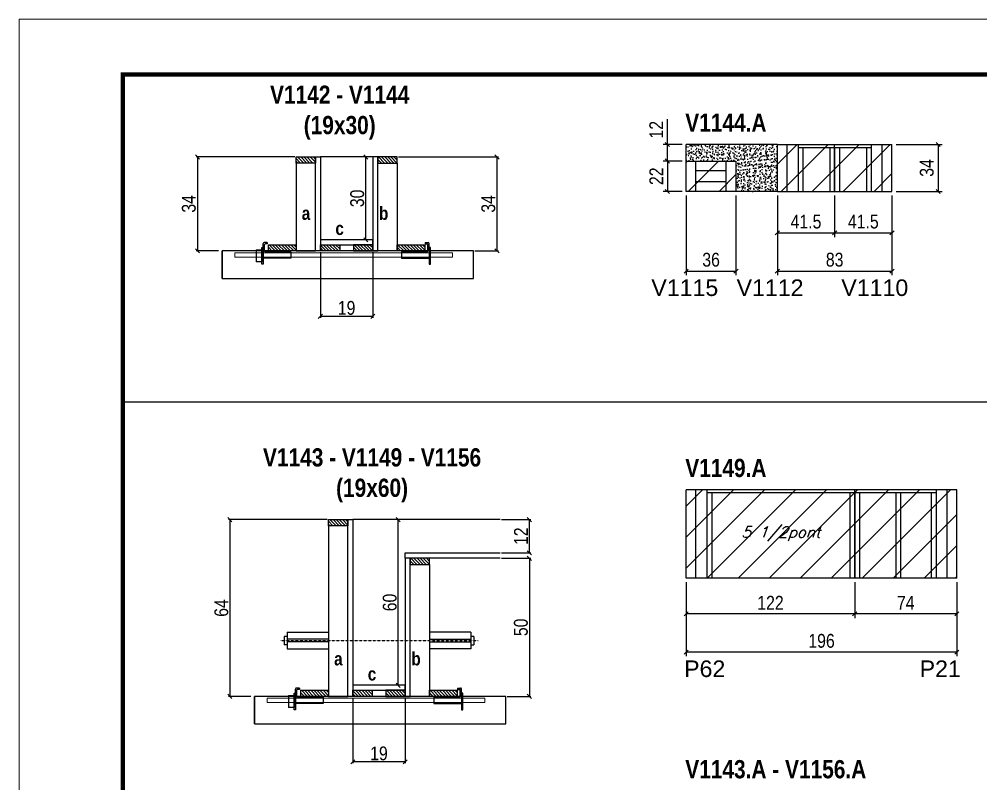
# Model space of a CAD drawing. Extents: x 3309 to 9563, y -2522 to 14608.
# Drawn here: x 8078 to 8774, y 7163 to 7716 of the extents above; entities that cross this region are included whole.
import ezdxf

# ---------------------------------------------------------------- set-up
doc = ezdxf.new("R2010")
doc.units = 0
doc.linetypes.add('DASHED', pattern=[0.75, 0.5, -0.25])
doc.linetypes.add('HIDDEN', pattern=[0.375, 0.25, -0.125])
for name, color, linetype in [('5', 5, 'Continuous'), ('barrote', 251, 'Continuous'), ('COTA', 241, 'Continuous'), ('detalhes', 4, 'Continuous'), ('NOMENCLATURA', 7, 'Continuous'), ('Painéis', 200, 'Continuous'), ('presilha', 1, 'Continuous'), ('SARR_2.2x10', 60, 'Continuous'), ('SARR_2.2x7', 40, 'Continuous'), ('SARR_3.5x7', 81, 'Continuous'), ('TENSOR', 3, 'Continuous'), ('texto', 7, 'Continuous')]:
    doc.layers.add(name, color=color, linetype=linetype)
for name, color, linetype, lineweight in [('CONCRETO', 251, 'Continuous', 25), ('Folhas', 255, 'Continuous', 9), ('Hachura', 251, 'Continuous', 9), ('SARRAFO DE PRESSAO', 251, 'DASHED', 9), ('SCO-___-LAJ', 2, 'Continuous', 0)]:
    doc.layers.add(name, color=color, linetype=linetype, lineweight=lineweight)
doc.styles.add('COTA TECNICA', font='techl___.ttf', dxfattribs={"height": 10})
doc.styles.add('COTA TECNICA 2X', font='techl___.ttf', dxfattribs={"height": 10})
doc.styles.add('Romans', font='romans.shx')
doc.styles.get("Standard").update_dxf_attribs({"font": 'arial.ttf'})
doc.styles.add('TECNICA', font='techb___.ttf', dxfattribs={"height": 10})
doc.dimstyles.new('PAINEL', dxfattribs={"dimtxt": 10, "dimasz": 3, "dimexe": 3, "dimexo": 3, "dimgap": 3, "dimtad": 1, "dimdec": 1, "dimzin": 12, "dimdsep": 46, "dimtxsty": 'COTA TECNICA', "dimblk1": 'OBLIQUE', "dimblk2": 'OBLIQUE', "dimsah": 1, "dimcen": 0.9, "dimclrd": 4, "dimclre": 4, "dimclrt": 240, "dimadec": 1, "dimazin": 3, "dimtfac": 1, "dimtdec": 1, "dimtmove": 0, "dimatfit": 3, "dimfxl": 1, "dimtolj": 1, "dimtzin": 12, "dimarcsym": 0})
doc.dimstyles.new('SECAO', dxfattribs={"dimscale": 0.333333, "dimtxt": 5, "dimasz": 9, "dimexe": 3, "dimexo": 3, "dimgap": 3, "dimtad": 1, "dimdec": 1, "dimlfac": 0.5, "dimzin": 12, "dimdsep": 46, "dimtxsty": 'COTA TECNICA 2X', "dimblk1": 'OBLIQUE', "dimblk2": 'OBLIQUE', "dimsah": 1, "dimcen": 0.9, "dimclrd": 4, "dimclre": 4, "dimclrt": 240, "dimadec": 1, "dimazin": 3, "dimtfac": 1, "dimtdec": 1, "dimtmove": 0, "dimatfit": 3, "dimfxl": 1, "dimtolj": 1, "dimtzin": 12, "dimarcsym": 0})
pattern_1 = [(135, (41531.551, -115963.4923), (-1.122532015, -1.122532015), [])]
pattern_2 = [(135, (41554.996, -116286.1798), (-1.122532015, -1.122532015), [])]

# ---------------------------------------------------------------- blocks, each defined once
blk = doc.blocks.new('9999999999')
at = {"layer": 'Folhas'}
blk.add_lwpolyline([(98138.98, 34190.21), (99623.98, 34190.21), (99623.98, 35240.21), (98138.98, 35240.21)], close=True, dxfattribs=at)
at = {"layer": 'Folhas', "color": 30, "const_width": 3}
blk.add_lwpolyline([(98213.98, 34230.21), (99583.98, 34230.21), (99583.98, 35200.21), (98213.98, 35200.21)], close=True, dxfattribs=at)
blk = doc.blocks.new('_Oblique')
at = {"color": 0, "linetype": 'ByBlock', "lineweight": -2}
blk.add_line((-0.5, -0.5), (0.5, 0.5), dxfattribs=at)
blk = doc.blocks.new('*D1010')
at = {"layer": 'COTA', "color": 4, "lineweight": -2, "transparency": 16777216}
for p, q in [((8296.01, 7547.68), (8296.01, 7500.21)), ((8334.01, 7547.68), (8334.01, 7500.21)), ((8334.01, 7501.21), (8296.01, 7501.21))]:
    blk.add_line(p, q, dxfattribs=at)
at = {"layer": 'Defpoints', "color": 0, "transparency": 16777216}
for p in [(8296.01, 7548.68), (8334.01, 7548.68), (8296.01, 7501.21)]:
    blk.add_point(p, dxfattribs=at)
at = {"layer": 'COTA', "color": 4, "lineweight": -2, "transparency": 16777216, "xscale": 3, "yscale": 3, "zscale": 3, "rotation": 180}
blk.add_blockref('_Oblique', (8296.01, 7501.21), dxfattribs=at)
at = {"layer": 'COTA', "color": 4, "lineweight": -2, "transparency": 16777216, "xscale": 3, "yscale": 3, "zscale": 3}
blk.add_blockref('_Oblique', (8334.01, 7501.21), dxfattribs=at)
at = {"layer": 'COTA', "color": 240, "transparency": 16777216, "insert": (8315.01, 7507.29), "char_height": 10, "attachment_point": 5, "style": 'COTA TECNICA 2X'}
blk.add_mtext('\\A1;19', dxfattribs=at)
blk = doc.blocks.new('PRESILHA METÁLICA 1')
at = {"layer": 'presilha'}
for p, q in [((12, 21), (8.6, 21)), ((12, 21), (12, 19.5)), ((0, 13), (6, 13)), ((0, 13), (0, 0)), ((6, 15.5), (7.5, 15.5)), ((6, -2.5), (6, 15.5)), ((6, 13), (6, 0)), ((7.5, 10.6), (7.5, 19.9)), ((7.5, 15.5), (7.5, -2.5)), ((9, 11.6), (9, 18.9)), ((12, 19.5), (9.6, 19.5)), ((37.5, 11), (9.6, 11)), ((37.5, 11), (37.5, 4.1)), ((6, 0), (0, 0)), ((37.5, 4.1), (7.5, 4.1)), ((7.5, -2.5), (6, -2.5))]:
    blk.add_line(p, q, dxfattribs=at)
for centre, radius, start, end in [((8.6, 19.9), 1.14, 90, 180), ((9.6, 18.9), 0.57, 90, 180), ((9.6, 11.6), 0.57, 180, 270)]:
    blk.add_arc(centre, radius, start, end, dxfattribs=at)
blk = doc.blocks.new('PRESILHA METÁLICA 2')
at = {"layer": 'presilha'}
for p, q in [((-5.2, 23.5), (-5.2, 22)), ((-5.2, 23.5), (-1.9, 23.5)), ((-5.2, 22), (-2.8, 22)), ((-2.2, 14.1), (-2.2, 21.4)), ((-0.8, 14.6), (-0.8, 22.4)), ((-30.8, 13.5), (-30.8, 6.6)), ((-30.8, 13.5), (-2.8, 13.5)), ((0.8, 18), (-0.8, 18)), ((-0.8, 18), (-0.8, 0)), ((0.8, 0), (0.8, 18)), ((-30.8, 6.6), (-0.8, 6.6)), ((-0.8, 0), (0.8, 0))]:
    blk.add_line(p, q, dxfattribs=at)
for centre, radius, start, end in [((-2.8, 21.4), 0.57, 0, 90), ((-1.9, 22.4), 1.14, 0, 90), ((-2.8, 14.1), 0.57, 270, 0)]:
    blk.add_arc(centre, radius, start, end, dxfattribs=at)
blk = doc.blocks.new('*D1011')
at = {"layer": 'COTA', "color": 4, "lineweight": -2, "transparency": 16777216}
for p, q in [((8277.41, 7616.68), (8205.97, 7616.68)), ((8206.97, 7616.68), (8206.97, 7548.68)), ((8222.2, 7548.68), (8205.97, 7548.68))]:
    blk.add_line(p, q, dxfattribs=at)
at = {"layer": 'Defpoints', "color": 0, "transparency": 16777216}
for p in [(8278.41, 7616.68), (8206.97, 7548.68), (8223.2, 7548.68)]:
    blk.add_point(p, dxfattribs=at)
at = {"layer": 'COTA', "color": 4, "lineweight": -2, "transparency": 16777216, "xscale": 3, "yscale": 3, "zscale": 3}
for p, rotation in [((8206.97, 7616.68), 90), ((8206.97, 7548.68), 270)]:
    blk.add_blockref('_Oblique', p, dxfattribs=dict(at, rotation=rotation))
at = {"layer": 'COTA', "color": 240, "transparency": 16777216, "insert": (8200.75, 7582.68), "char_height": 10, "attachment_point": 5, "rotation": 90, "style": 'COTA TECNICA 2X'}
blk.add_mtext('\\A1;34', dxfattribs=at)
blk = doc.blocks.new('*D1012')
at = {"layer": 'COTA', "color": 4, "lineweight": -2, "transparency": 16777216}
for p, q in [((8352.61, 7616.68), (8424.93, 7616.68)), ((8423.93, 7616.68), (8423.93, 7548.68)), ((8407.83, 7548.68), (8424.93, 7548.68))]:
    blk.add_line(p, q, dxfattribs=at)
at = {"layer": 'Defpoints', "color": 0, "transparency": 16777216}
for p in [(8351.61, 7616.68), (8406.83, 7548.68), (8423.93, 7548.68)]:
    blk.add_point(p, dxfattribs=at)
at = {"layer": 'COTA', "color": 4, "lineweight": -2, "transparency": 16777216, "xscale": 3, "yscale": 3, "zscale": 3}
for p, rotation in [((8423.93, 7616.68), 90), ((8423.93, 7548.68), 270)]:
    blk.add_blockref('_Oblique', p, dxfattribs=dict(at, rotation=rotation))
at = {"layer": 'COTA', "color": 240, "transparency": 16777216, "insert": (8417.71, 7582.68), "char_height": 10, "attachment_point": 5, "rotation": 90, "style": 'COTA TECNICA 2X'}
blk.add_mtext('\\A1;34', dxfattribs=at)
blk = doc.blocks.new('*D1013')
at = {"layer": 'COTA', "color": 4, "lineweight": -2, "transparency": 16777216}
for p, q in [((8333.01, 7616.68), (8327.94, 7616.68)), ((8328.94, 7556.68), (8328.94, 7616.68)), ((8333.01, 7556.68), (8327.94, 7556.68))]:
    blk.add_line(p, q, dxfattribs=at)
at = {"layer": 'Defpoints', "color": 0, "transparency": 16777216}
for p in [(8328.94, 7616.68), (8334.01, 7616.68), (8334.01, 7556.68)]:
    blk.add_point(p, dxfattribs=at)
at = {"layer": 'COTA', "color": 4, "lineweight": -2, "transparency": 16777216, "xscale": 3, "yscale": 3, "zscale": 3}
for p, rotation in [((8328.94, 7616.68), 90), ((8328.94, 7556.68), 270)]:
    blk.add_blockref('_Oblique', p, dxfattribs=dict(at, rotation=rotation))
at = {"layer": 'COTA', "color": 240, "transparency": 16777216, "insert": (8322.72, 7586.68), "char_height": 10, "attachment_point": 5, "rotation": 90, "style": 'COTA TECNICA 2X'}
blk.add_mtext('\\A1;30', dxfattribs=at)
blk = doc.blocks.new('*D1016')
at = {"layer": 'COTA', "color": 4, "linetype": 'ByBlock', "lineweight": -2, "transparency": 16777216}
for p, q in [((8627.04, 7588.7), (8627.04, 7558.69)), ((8668.54, 7588.7), (8668.54, 7558.69)), ((8627.04, 7561.69), (8668.54, 7561.69))]:
    blk.add_line(p, q, dxfattribs=at)
at = {"layer": 'Defpoints', "color": 0, "linetype": 'ByBlock', "transparency": 16777216}
for p in [(8627.04, 7591.7), (8668.54, 7591.7), (8668.54, 7561.69)]:
    blk.add_point(p, dxfattribs=at)
at = {"layer": 'COTA', "color": 4, "linetype": 'ByBlock', "lineweight": -2, "transparency": 16777216, "xscale": 3, "yscale": 3, "zscale": 3, "rotation": 180}
blk.add_blockref('_Oblique', (8627.04, 7561.69), dxfattribs=at)
at = {"layer": 'COTA', "color": 4, "linetype": 'ByBlock', "lineweight": -2, "transparency": 16777216, "xscale": 3, "yscale": 3, "zscale": 3}
blk.add_blockref('_Oblique', (8668.54, 7561.69), dxfattribs=at)
at = {"layer": 'COTA', "color": 240, "linetype": 'ByBlock', "transparency": 16777216, "insert": (8647.79, 7569.8), "char_height": 10, "attachment_point": 5, "style": 'COTA TECNICA'}
blk.add_mtext('\\A1;41.5', dxfattribs=at)
blk = doc.blocks.new('*D1017')
at = {"layer": 'COTA', "color": 4, "linetype": 'ByBlock', "lineweight": -2, "transparency": 16777216}
for p, q in [((8668.54, 7588.7), (8668.54, 7558.69)), ((8710.04, 7588.7), (8710.04, 7558.69)), ((8668.54, 7561.69), (8710.04, 7561.69))]:
    blk.add_line(p, q, dxfattribs=at)
at = {"layer": 'Defpoints', "color": 0, "linetype": 'ByBlock', "transparency": 16777216}
for p in [(8668.54, 7591.7), (8710.04, 7591.7), (8710.04, 7561.69)]:
    blk.add_point(p, dxfattribs=at)
at = {"layer": 'COTA', "color": 4, "linetype": 'ByBlock', "lineweight": -2, "transparency": 16777216, "xscale": 3, "yscale": 3, "zscale": 3, "rotation": 180}
blk.add_blockref('_Oblique', (8668.54, 7561.69), dxfattribs=at)
at = {"layer": 'COTA', "color": 4, "linetype": 'ByBlock', "lineweight": -2, "transparency": 16777216, "xscale": 3, "yscale": 3, "zscale": 3}
blk.add_blockref('_Oblique', (8710.04, 7561.69), dxfattribs=at)
at = {"layer": 'COTA', "color": 240, "linetype": 'ByBlock', "transparency": 16777216, "insert": (8689.29, 7569.8), "char_height": 10, "attachment_point": 5, "style": 'COTA TECNICA'}
blk.add_mtext('\\A1;41.5', dxfattribs=at)
blk = doc.blocks.new('*D1022')
at = {"layer": 'COTA', "color": 4, "linetype": 'ByBlock', "lineweight": -2, "transparency": 16777216}
for p, q in [((8627.04, 7588.7), (8627.04, 7530.98)), ((8710.04, 7588.7), (8710.04, 7530.98)), ((8627.04, 7533.98), (8710.04, 7533.98))]:
    blk.add_line(p, q, dxfattribs=at)
at = {"layer": 'Defpoints', "color": 0, "linetype": 'ByBlock', "transparency": 16777216}
for p in [(8627.04, 7591.7), (8710.04, 7591.7), (8710.04, 7533.98)]:
    blk.add_point(p, dxfattribs=at)
at = {"layer": 'COTA', "color": 4, "linetype": 'ByBlock', "lineweight": -2, "transparency": 16777216, "xscale": 3, "yscale": 3, "zscale": 3, "rotation": 180}
blk.add_blockref('_Oblique', (8627.04, 7533.98), dxfattribs=at)
at = {"layer": 'COTA', "color": 4, "linetype": 'ByBlock', "lineweight": -2, "transparency": 16777216, "xscale": 3, "yscale": 3, "zscale": 3}
blk.add_blockref('_Oblique', (8710.04, 7533.98), dxfattribs=at)
at = {"layer": 'COTA', "color": 240, "linetype": 'ByBlock', "transparency": 16777216, "insert": (8668.54, 7542.22), "char_height": 10, "attachment_point": 5, "style": 'COTA TECNICA'}
blk.add_mtext('\\A1;83', dxfattribs=at)
blk = doc.blocks.new('*D1023')
at = {"layer": 'COTA', "color": 4, "lineweight": -2, "transparency": 16777216}
for p, q in [((8561.04, 7588.7), (8561.04, 7530.98)), ((8597.04, 7588.7), (8597.04, 7530.98)), ((8561.04, 7533.98), (8597.04, 7533.98))]:
    blk.add_line(p, q, dxfattribs=at)
at = {"layer": 'Defpoints', "color": 0, "transparency": 16777216}
for p in [(8561.04, 7591.7), (8597.04, 7591.7), (8597.04, 7533.98)]:
    blk.add_point(p, dxfattribs=at)
at = {"layer": 'COTA', "color": 4, "lineweight": -2, "transparency": 16777216, "xscale": 3, "yscale": 3, "zscale": 3, "rotation": 180}
blk.add_blockref('_Oblique', (8561.04, 7533.98), dxfattribs=at)
at = {"layer": 'COTA', "color": 4, "lineweight": -2, "transparency": 16777216, "xscale": 3, "yscale": 3, "zscale": 3}
blk.add_blockref('_Oblique', (8597.04, 7533.98), dxfattribs=at)
at = {"layer": 'COTA', "color": 240, "transparency": 16777216, "insert": (8579.04, 7542.2), "char_height": 10, "attachment_point": 5, "style": 'COTA TECNICA'}
blk.add_mtext('\\A1;36', dxfattribs=at)
blk = doc.blocks.new('*D1024')
at = {"layer": 'COTA', "color": 4, "lineweight": -2, "transparency": 16777216}
for p, q in [((8558.04, 7613.7), (8544.36, 7613.7)), ((8547.36, 7613.7), (8547.36, 7591.7)), ((8558.04, 7591.7), (8544.36, 7591.7))]:
    blk.add_line(p, q, dxfattribs=at)
at = {"layer": 'Defpoints', "color": 0, "transparency": 16777216}
for p in [(8561.04, 7613.7), (8547.36, 7591.7), (8561.04, 7591.7)]:
    blk.add_point(p, dxfattribs=at)
at = {"layer": 'COTA', "color": 4, "lineweight": -2, "transparency": 16777216, "xscale": 3, "yscale": 3, "zscale": 3}
for p, rotation in [((8547.36, 7613.7), 90), ((8547.36, 7591.7), 270)]:
    blk.add_blockref('_Oblique', p, dxfattribs=dict(at, rotation=rotation))
at = {"layer": 'COTA', "color": 240, "transparency": 16777216, "insert": (8539.36, 7602.7), "char_height": 10, "attachment_point": 5, "rotation": 90, "style": 'COTA TECNICA'}
blk.add_mtext('\\A1;22', dxfattribs=at)
blk = doc.blocks.new('*D1025')
at = {"layer": 'COTA', "color": 4, "lineweight": -2, "transparency": 16777216}
for p, q in [((8547.36, 7625.7), (8547.36, 7644.02)), ((8558.04, 7625.7), (8544.36, 7625.7)), ((8547.36, 7613.7), (8547.36, 7625.7)), ((8558.04, 7613.7), (8544.36, 7613.7))]:
    blk.add_line(p, q, dxfattribs=at)
at = {"layer": 'Defpoints', "color": 0, "transparency": 16777216}
for p in [(8547.36, 7625.7), (8561.04, 7625.7), (8561.04, 7613.7)]:
    blk.add_point(p, dxfattribs=at)
at = {"layer": 'COTA', "color": 4, "lineweight": -2, "transparency": 16777216, "xscale": 3, "yscale": 3, "zscale": 3}
for p, rotation in [((8547.36, 7625.7), 90), ((8547.36, 7613.7), 270)]:
    blk.add_blockref('_Oblique', p, dxfattribs=dict(at, rotation=rotation))
at = {"layer": 'COTA', "color": 240, "transparency": 16777216, "insert": (8539.3, 7636.36), "char_height": 10, "attachment_point": 5, "rotation": 90, "style": 'COTA TECNICA'}
blk.add_mtext('\\A1;12', dxfattribs=at)
blk = doc.blocks.new('*D1026')
at = {"layer": 'COTA', "color": 4, "lineweight": -2, "transparency": 16777216}
for p, q in [((8713.04, 7625.7), (8746.53, 7625.7)), ((8743.53, 7625.7), (8743.53, 7591.7)), ((8713.04, 7591.7), (8746.53, 7591.7))]:
    blk.add_line(p, q, dxfattribs=at)
at = {"layer": 'Defpoints', "color": 0, "transparency": 16777216}
for p in [(8710.04, 7625.7), (8710.04, 7591.7), (8743.53, 7591.7)]:
    blk.add_point(p, dxfattribs=at)
at = {"layer": 'COTA', "color": 4, "lineweight": -2, "transparency": 16777216, "xscale": 3, "yscale": 3, "zscale": 3}
for p, rotation in [((8743.53, 7625.7), 90), ((8743.53, 7591.7), 270)]:
    blk.add_blockref('_Oblique', p, dxfattribs=dict(at, rotation=rotation))
at = {"layer": 'COTA', "color": 240, "transparency": 16777216, "insert": (8735.31, 7608.7), "char_height": 10, "attachment_point": 5, "rotation": 90, "style": 'COTA TECNICA'}
blk.add_mtext('\\A1;34', dxfattribs=at)
blk = doc.blocks.new('*D1034')
at = {"layer": 'COTA', "color": 4, "lineweight": -2, "transparency": 16777216}
for p, q in [((8319.46, 7224.99), (8319.46, 7177.52)), ((8357.46, 7224.99), (8357.46, 7177.52)), ((8357.46, 7178.52), (8319.46, 7178.52))]:
    blk.add_line(p, q, dxfattribs=at)
at = {"layer": 'Defpoints', "color": 0, "transparency": 16777216}
for p in [(8319.46, 7225.99), (8357.46, 7225.99), (8319.46, 7178.52)]:
    blk.add_point(p, dxfattribs=at)
at = {"layer": 'COTA', "color": 4, "lineweight": -2, "transparency": 16777216, "xscale": 3, "yscale": 3, "zscale": 3, "rotation": 180}
blk.add_blockref('_Oblique', (8319.46, 7178.52), dxfattribs=at)
at = {"layer": 'COTA', "color": 4, "lineweight": -2, "transparency": 16777216, "xscale": 3, "yscale": 3, "zscale": 3}
blk.add_blockref('_Oblique', (8357.46, 7178.52), dxfattribs=at)
at = {"layer": 'COTA', "color": 240, "transparency": 16777216, "insert": (8338.46, 7184.61), "char_height": 10, "attachment_point": 5, "style": 'COTA TECNICA 2X'}
blk.add_mtext('\\A1;19', dxfattribs=at)
blk = doc.blocks.new('*D1035')
at = {"layer": 'COTA', "color": 4, "lineweight": -2, "transparency": 16777216}
for p, q in [((8300.86, 7353.99), (8229.41, 7353.99)), ((8230.41, 7353.99), (8230.41, 7225.99)), ((8245.64, 7225.99), (8229.41, 7225.99))]:
    blk.add_line(p, q, dxfattribs=at)
at = {"layer": 'Defpoints', "color": 0, "transparency": 16777216}
for p in [(8301.86, 7353.99), (8230.41, 7225.99), (8246.64, 7225.99)]:
    blk.add_point(p, dxfattribs=at)
at = {"layer": 'COTA', "color": 4, "lineweight": -2, "transparency": 16777216, "xscale": 3, "yscale": 3, "zscale": 3}
for p, rotation in [((8230.41, 7353.99), 90), ((8230.41, 7225.99), 270)]:
    blk.add_blockref('_Oblique', p, dxfattribs=dict(at, rotation=rotation))
at = {"layer": 'COTA', "color": 240, "transparency": 16777216, "insert": (8224.31, 7289.99), "char_height": 10, "attachment_point": 5, "rotation": 90, "style": 'COTA TECNICA 2X'}
blk.add_mtext('\\A1;64', dxfattribs=at)
blk = doc.blocks.new('*D1036')
at = {"layer": 'COTA', "color": 4, "lineweight": -2, "transparency": 16777216}
for p, q in [((8427.16, 7325.99), (8448.38, 7325.99)), ((8447.38, 7325.99), (8447.38, 7225.99)), ((8431.27, 7225.99), (8448.38, 7225.99))]:
    blk.add_line(p, q, dxfattribs=at)
at = {"layer": 'Defpoints', "color": 0, "transparency": 16777216}
for p in [(8426.16, 7325.99), (8430.27, 7225.99), (8447.38, 7225.99)]:
    blk.add_point(p, dxfattribs=at)
at = {"layer": 'COTA', "color": 4, "lineweight": -2, "transparency": 16777216, "xscale": 3, "yscale": 3, "zscale": 3}
for p, rotation in [((8447.38, 7325.99), 90), ((8447.38, 7225.99), 270)]:
    blk.add_blockref('_Oblique', p, dxfattribs=dict(at, rotation=rotation))
at = {"layer": 'COTA', "color": 240, "transparency": 16777216, "insert": (8441.27, 7275.99), "char_height": 10, "attachment_point": 5, "rotation": 90, "style": 'COTA TECNICA 2X'}
blk.add_mtext('\\A1;50', dxfattribs=at)
blk = doc.blocks.new('*D1037')
at = {"layer": 'COTA', "color": 4, "lineweight": -2, "transparency": 16777216}
for p, q in [((8356.46, 7353.99), (8351.38, 7353.99)), ((8352.38, 7233.99), (8352.38, 7353.99)), ((8356.46, 7233.99), (8351.38, 7233.99))]:
    blk.add_line(p, q, dxfattribs=at)
at = {"layer": 'Defpoints', "color": 0, "transparency": 16777216}
for p in [(8352.38, 7353.99), (8357.46, 7353.99), (8357.46, 7233.99)]:
    blk.add_point(p, dxfattribs=at)
at = {"layer": 'COTA', "color": 4, "lineweight": -2, "transparency": 16777216, "xscale": 3, "yscale": 3, "zscale": 3}
for p, rotation in [((8352.38, 7353.99), 90), ((8352.38, 7233.99), 270)]:
    blk.add_blockref('_Oblique', p, dxfattribs=dict(at, rotation=rotation))
at = {"layer": 'COTA', "color": 240, "transparency": 16777216, "insert": (8346.28, 7293.99), "char_height": 10, "attachment_point": 5, "rotation": 90, "style": 'COTA TECNICA 2X'}
blk.add_mtext('\\A1;60', dxfattribs=at)
blk = doc.blocks.new('*D1038')
at = {"layer": 'COTA', "color": 4, "lineweight": -2, "transparency": 16777216}
for p, q in [((8427.16, 7353.99), (8448.38, 7353.99)), ((8447.38, 7329.99), (8447.38, 7353.99)), ((8427.16, 7329.99), (8448.38, 7329.99))]:
    blk.add_line(p, q, dxfattribs=at)
at = {"layer": 'Defpoints', "color": 0, "transparency": 16777216}
for p in [(8426.16, 7353.99), (8447.38, 7353.99), (8426.16, 7329.99)]:
    blk.add_point(p, dxfattribs=at)
at = {"layer": 'COTA', "color": 4, "lineweight": -2, "transparency": 16777216, "xscale": 3, "yscale": 3, "zscale": 3}
for p, rotation in [((8447.38, 7353.99), 90), ((8447.38, 7329.99), 270)]:
    blk.add_blockref('_Oblique', p, dxfattribs=dict(at, rotation=rotation))
at = {"layer": 'COTA', "color": 240, "transparency": 16777216, "insert": (8441.32, 7341.99), "char_height": 10, "attachment_point": 5, "rotation": 90, "style": 'COTA TECNICA 2X'}
blk.add_mtext('\\A1;12', dxfattribs=at)
blk = doc.blocks.new('*D1171')
at = {"layer": 'COTA', "color": 4, "linetype": 'ByBlock', "lineweight": -2, "transparency": 16777216}
for p, q in [((8683.04, 7308.65), (8683.04, 7282.73)), ((8757.04, 7308.65), (8757.04, 7282.73)), ((8757.04, 7285.73), (8683.04, 7285.73))]:
    blk.add_line(p, q, dxfattribs=at)
at = {"layer": 'Defpoints', "color": 0, "linetype": 'ByBlock', "transparency": 16777216}
for p in [(8683.04, 7311.65), (8757.04, 7311.65), (8683.04, 7285.73)]:
    blk.add_point(p, dxfattribs=at)
at = {"layer": 'COTA', "color": 4, "linetype": 'ByBlock', "lineweight": -2, "transparency": 16777216, "xscale": 3, "yscale": 3, "zscale": 3, "rotation": 180}
blk.add_blockref('_Oblique', (8683.04, 7285.73), dxfattribs=at)
at = {"layer": 'COTA', "color": 4, "linetype": 'ByBlock', "lineweight": -2, "transparency": 16777216, "xscale": 3, "yscale": 3, "zscale": 3}
blk.add_blockref('_Oblique', (8757.04, 7285.73), dxfattribs=at)
at = {"layer": 'COTA', "color": 240, "linetype": 'ByBlock', "transparency": 16777216, "insert": (8720.04, 7293.8), "char_height": 10, "attachment_point": 5, "style": 'COTA TECNICA'}
blk.add_mtext('\\A1;74', dxfattribs=at)
blk = doc.blocks.new('*D1172')
at = {"layer": 'COTA', "color": 4, "linetype": 'ByBlock', "lineweight": -2, "transparency": 16777216}
for p, q in [((8561.04, 7308.65), (8561.04, 7282.73)), ((8683.04, 7308.65), (8683.04, 7282.73)), ((8683.04, 7285.73), (8561.04, 7285.73))]:
    blk.add_line(p, q, dxfattribs=at)
at = {"layer": 'Defpoints', "color": 0, "linetype": 'ByBlock', "transparency": 16777216}
for p in [(8561.04, 7311.65), (8683.04, 7311.65), (8561.04, 7285.73)]:
    blk.add_point(p, dxfattribs=at)
at = {"layer": 'COTA', "color": 4, "linetype": 'ByBlock', "lineweight": -2, "transparency": 16777216, "xscale": 3, "yscale": 3, "zscale": 3, "rotation": 180}
blk.add_blockref('_Oblique', (8561.04, 7285.73), dxfattribs=at)
at = {"layer": 'COTA', "color": 4, "linetype": 'ByBlock', "lineweight": -2, "transparency": 16777216, "xscale": 3, "yscale": 3, "zscale": 3}
blk.add_blockref('_Oblique', (8683.04, 7285.73), dxfattribs=at)
at = {"layer": 'COTA', "color": 240, "linetype": 'ByBlock', "transparency": 16777216, "insert": (8622.04, 7293.79), "char_height": 10, "attachment_point": 5, "style": 'COTA TECNICA'}
blk.add_mtext('\\A1;122', dxfattribs=at)
blk = doc.blocks.new('*D1176')
at = {"layer": 'COTA', "color": 4, "linetype": 'ByBlock', "lineweight": -2, "transparency": 16777216}
for p, q in [((8561.04, 7308.65), (8561.04, 7255.02)), ((8757.04, 7308.65), (8757.04, 7255.02)), ((8757.04, 7258.02), (8561.04, 7258.02))]:
    blk.add_line(p, q, dxfattribs=at)
at = {"layer": 'Defpoints', "color": 0, "linetype": 'ByBlock', "transparency": 16777216}
for p in [(8561.04, 7311.65), (8757.04, 7311.65), (8561.04, 7258.02)]:
    blk.add_point(p, dxfattribs=at)
at = {"layer": 'COTA', "color": 4, "linetype": 'ByBlock', "lineweight": -2, "transparency": 16777216, "xscale": 3, "yscale": 3, "zscale": 3, "rotation": 180}
blk.add_blockref('_Oblique', (8561.04, 7258.02), dxfattribs=at)
at = {"layer": 'COTA', "color": 4, "linetype": 'ByBlock', "lineweight": -2, "transparency": 16777216, "xscale": 3, "yscale": 3, "zscale": 3}
blk.add_blockref('_Oblique', (8757.04, 7258.02), dxfattribs=at)
at = {"layer": 'COTA', "color": 240, "linetype": 'ByBlock', "transparency": 16777216, "insert": (8659.04, 7266.15), "char_height": 10, "attachment_point": 5, "style": 'COTA TECNICA'}
blk.add_mtext('\\A1;196', dxfattribs=at)

msp = doc.modelspace()

# ---------------------------------------------------------------- hatches: boundary and pattern name
at = {"layer": 'COTA'}
h = msp.add_hatch(dxfattribs=at)
h.set_pattern_fill('AR-CONC', color=256, scale=0.03)
h.set_pattern_definition([(50, (904.605, -4054.1503), (5.46554, -0.4781726), [0.5715, -6.2865]), (355, (904.605, -4054.15), (-1.0573026, 5.7317054), [0.4572, -5.0292175]), (100.451445, (905.0603, -4054.19), (4.4082374, 5.2535326), [0.4857003, -5.3427073]), (46.1842, (904.605, -4052.626), (8.1323712, -1.26127), [0.85725, -9.42975]), (96.63556, (905.2826, -4052.731), (7.122124, 7.4227837), [0.7285507, -8.014068]), (351.18415, (904.605, -4052.626), (7.122124, 7.4227837), [0.685799, -7.543792]), (21, (905.367, -4053.0073), (4.5484317, -3.067956), [0.5715, -6.2865]), (326, (905.367, -4053.007), (1.8540609, 5.525639), [0.4572, -5.0292]), (71.451445, (905.746, -4053.263), (6.4024926, 2.457683), [0.4857003, -5.3426981]), (37.5, (904.6049, -4054.1503), (0.0926581, 2.53665117), [0, -4.96824, 0, -5.1054, 0, -5.04825]), (7.5, (904.605, -4054.1503), (2.0045899, 3.00541724), [0, -2.91084, 0, -4.85394, 0, -1.92405]), (327.5, (902.9056, -4054.1503), (4.06771786, -0.17186232), [0, -1.905, 0, -5.9436, 0, -7.8867]), (317.5, (902.1436, -4054.1503), (4.4438754, 0.7627947), [0, -2.4765, 0, -3.94716, 0, -5.6007])])
h.paths.add_polyline_path([(8627.04, 7591.7), (8627.04, 7625.7), (8561.04, 7625.7), (8561.04, 7613.7), (8597.04, 7613.7), (8597.04, 7591.7)])
at = {"layer": 'Hachura', "linetype": 'ByBlock'}
h = msp.add_hatch(dxfattribs=at)
h.set_pattern_fill('ANSI31', color=256, scale=5)
h.set_pattern_definition([(45, (4768.5, 1148.575), (-11.22532, 11.22532), [])])
h.paths.add_polyline_path([(8597.04, 7591.7), (8597.04, 7613.7), (8561.04, 7613.7), (8561.04, 7591.7)])
h.paths.add_polyline_path([(8668.54, 7625.7), (8627.04, 7625.7), (8627.04, 7591.7), (8668.54, 7591.7)])
h.paths.add_polyline_path([(8668.54, 7625.7), (8668.54, 7591.7), (8710.04, 7591.7), (8710.04, 7625.7)])
h.paths.add_polyline_path([(8819.97, 7613.7), (8819.97, 7591.7), (8892.97, 7591.7), (8892.97, 7613.7)])
h.paths.add_polyline_path([(8965.97, 7591.7), (8965.97, 7613.7), (8892.97, 7613.7), (8892.97, 7591.7)])
h.paths.add_polyline_path([(9162.56, 7625.7), (9121.06, 7625.7), (9121.06, 7591.7), (9162.56, 7591.7)])
h.paths.add_polyline_path([(9204.06, 7591.7), (9204.06, 7625.7), (9162.56, 7625.7), (9162.56, 7591.7)])
h.paths.add_polyline_path([(9270.06, 7613.7), (9234.06, 7613.7), (9234.06, 7591.7), (9270.06, 7591.7)])
h = msp.add_hatch(dxfattribs=at)
h.set_pattern_fill('ANSI31', color=256, scale=5)
h.set_pattern_definition([(45, (4735.475, 889.053), (-11.22532, 11.22532), [])])
h.paths.add_polyline_path([(8683.04, 7311.65), (8683.04, 7375.65), (8561.04, 7375.65), (8561.04, 7311.65)])
h.paths.add_polyline_path([(8683.04, 7311.65), (8757.04, 7311.65), (8757.04, 7375.65), (8683.04, 7375.65)])
at = {"layer": 'SARR_2.2x10'}
h = msp.add_hatch(dxfattribs=at)
h.set_pattern_fill('ANSI31', color=256, scale=0.5, angle=90)
h.set_pattern_definition([(135, (41451.951, -115963.4923), (-1.122532015, -1.122532015), [])])
h.paths.add_polyline_path([(8258.41, 7553.08), (8258.41, 7548.68), (8278.41, 7548.68), (8278.41, 7553.08)])
h = msp.add_hatch(dxfattribs=at)
h.set_pattern_fill('ANSI31', color=256, scale=0.5, angle=90)
h.set_pattern_definition([(135, (41545.151, -115963.4923), (-1.122532015, -1.122532015), [])])
h.paths.add_polyline_path([(8351.61, 7553.08), (8351.61, 7548.68), (8371.61, 7548.68), (8371.61, 7553.08)])
h = msp.add_hatch(dxfattribs=at)
h.set_pattern_fill('ANSI31', color=256, scale=0.5, angle=90)
h.set_pattern_definition([(135, (41475.396, -116286.1798), (-1.122532015, -1.122532015), [])])
h.paths.add_polyline_path([(8281.86, 7230.39), (8281.86, 7225.99), (8301.86, 7225.99), (8301.86, 7230.39)])
h = msp.add_hatch(dxfattribs=at)
h.set_pattern_fill('ANSI31', color=256, scale=0.5, angle=90)
h.set_pattern_definition([(135, (41568.596, -116286.1798), (-1.122532015, -1.122532015), [])])
h.paths.add_polyline_path([(8375.06, 7230.39), (8375.06, 7225.99), (8395.06, 7225.99), (8395.06, 7230.39)])
at = {"layer": 'SARR_2.2x7'}
h = msp.add_hatch(dxfattribs=at)
h.set_pattern_fill('ANSI31', color=256, scale=0.5, angle=90)
h.set_pattern_definition([(135, (41465.951, -115899.8923), (-1.122532015, -1.122532015), [])])
h.paths.add_polyline_path([(8292.41, 7616.68), (8292.41, 7612.28), (8278.41, 7612.28), (8278.41, 7616.68)])
h = msp.add_hatch(dxfattribs=at)
h.set_pattern_fill('ANSI31', color=256, scale=0.5, angle=90)
h.set_pattern_definition([(135, (41445.951, -115899.8923), (-1.122532015, -1.122532015), [])])
h.paths.add_polyline_path([(8337.61, 7616.68), (8337.61, 7612.28), (8351.61, 7612.28), (8351.61, 7616.68)])
h = msp.add_hatch(dxfattribs=at)
h.set_pattern_fill('ANSI31', color=256, scale=0.5, angle=90)
h.set_pattern_definition(pattern_1)
h.paths.add_polyline_path([(8310.01, 7548.68), (8310.01, 7553.08), (8296.01, 7553.08), (8296.01, 7548.68)])
h = msp.add_hatch(dxfattribs=at)
h.set_pattern_fill('ANSI31', color=256, scale=0.5, angle=90)
h.set_pattern_definition(pattern_1)
h.paths.add_polyline_path([(8320.01, 7553.08), (8320.01, 7548.68), (8334.01, 7548.68), (8334.01, 7553.08)])
h = msp.add_hatch(dxfattribs=at)
h.set_pattern_fill('ANSI31', color=256, scale=0.5, angle=90)
h.set_pattern_definition([(135, (41489.396, -116162.5798), (-1.122532015, -1.122532015), [])])
h.paths.add_polyline_path([(8315.86, 7353.99), (8315.86, 7349.59), (8301.86, 7349.59), (8301.86, 7353.99)])
h = msp.add_hatch(dxfattribs=at)
h.set_pattern_fill('ANSI31', color=256, scale=0.5, angle=90)
h.set_pattern_definition([(135, (41469.396, -116190.5798), (-1.122532015, -1.122532015), [])])
h.paths.add_polyline_path([(8361.06, 7325.99), (8361.06, 7321.59), (8375.06, 7321.59), (8375.06, 7325.99)])
h = msp.add_hatch(dxfattribs=at)
h.set_pattern_fill('ANSI31', color=256, scale=0.5, angle=90)
h.set_pattern_definition(pattern_2)
h.paths.add_polyline_path([(8333.46, 7225.99), (8333.46, 7230.39), (8319.46, 7230.39), (8319.46, 7225.99)])
h = msp.add_hatch(dxfattribs=at)
h.set_pattern_fill('ANSI31', color=256, scale=0.5, angle=90)
h.set_pattern_definition(pattern_2)
h.paths.add_polyline_path([(8343.46, 7230.39), (8343.46, 7225.99), (8357.46, 7225.99), (8357.46, 7230.39)])

# ---------------------------------------------------------------- linework, layer by layer
at = {"ltscale": 3}
for p, q in [((8271.86, 7272.44), (8271.86, 7260.44)), ((8271.86, 7272.44), (8301.86, 7272.44)), ((8405.06, 7272.44), (8375.06, 7272.44)), ((8405.06, 7272.44), (8405.06, 7260.44)), ((8269.86, 7269.44), (8269.86, 7263.44)), ((8271.86, 7269.44), (8269.86, 7269.44)), ((8301.86, 7267.44), (8271.86, 7267.44)), ((8301.86, 7265.44), (8271.86, 7265.44)), ((8375.06, 7267.44), (8405.06, 7267.44)), ((8375.06, 7265.44), (8405.06, 7265.44)), ((8407.06, 7269.44), (8405.06, 7269.44)), ((8407.06, 7269.44), (8407.06, 7263.44)), ((8271.86, 7263.44), (8269.86, 7263.44)), ((8271.86, 7260.44), (8301.86, 7260.44)), ((8405.06, 7260.44), (8375.06, 7260.44)), ((8405.06, 7263.44), (8407.06, 7263.44))]:
    msp.add_line(p, q, dxfattribs=at)
at = {"layer": 'barrote', "elevation": 0}
msp.add_lwpolyline([(8224.96, 7528.68), (8406.87, 7528.68), (8406.87, 7548.68), (8224.96, 7548.68)], close=True, dxfattribs=at)
at = {"layer": 'barrote'}
msp.add_lwpolyline([(8248.4, 7205.99), (8430.32, 7205.99), (8430.32, 7225.99), (8248.4, 7225.99)], close=True, dxfattribs=at)
at = {"layer": 'CONCRETO', "linetype": 'Continuous'}
for p, q in [((8334.01, 7616.68), (8296.01, 7616.68)), ((8426.16, 7353.99), (8319.46, 7353.99))]:
    msp.add_line(p, q, dxfattribs=at)
at = {"layer": 'COTA'}
for p, q in [((8627.04, 7625.7), (8561.04, 7625.7)), ((8561.04, 7613.7), (8561.04, 7625.7)), ((8627.04, 7591.7), (8597.04, 7591.7)), ((8152.87, 7439.27), (9522.87, 7439.27))]:
    msp.add_line(p, q, dxfattribs=at)
at = {"layer": 'detalhes', "color": 250}
for p, q in [((8224.96, 7528.68, 0), (8224.96, 7548.68, 0)), ((8248.4, 7205.99), (8248.4, 7225.99))]:
    msp.add_line(p, q, dxfattribs=at)
at = {"layer": 'Painéis', "linetype": 'ByBlock'}
for p, q in [((8627.04, 7625.7), (8710.04, 7625.7)), ((8627.04, 7591.7), (8627.04, 7625.7)), ((8668.54, 7591.7), (8668.54, 7625.7)), ((8710.04, 7591.7), (8710.04, 7625.7)), ((8627.04, 7591.7), (8710.04, 7591.7)), ((8757.04, 7375.65), (8561.04, 7375.65)), ((8561.04, 7311.65), (8561.04, 7375.65)), ((8683.04, 7311.65), (8683.04, 7375.65)), ((8757.04, 7311.65), (8757.04, 7375.65)), ((8757.04, 7311.65), (8561.04, 7311.65))]:
    msp.add_line(p, q, dxfattribs=at)
at = {"layer": 'Painéis', "linetype": 'Continuous', "elevation": 0}
for points in [[(8292.41, 7548.68), (8292.41, 7616.68), (8296.01, 7616.68), (8296.01, 7548.68)], [(8337.61, 7548.68), (8337.61, 7616.68), (8334.01, 7616.68), (8334.01, 7548.68)], [(8334.01, 7556.68), (8296.01, 7556.68), (8296.01, 7553.08), (8334.01, 7553.08)]]:
    msp.add_lwpolyline(points, close=True, dxfattribs=at)
at = {"layer": 'Painéis', "linetype": 'ByBlock'}
msp.add_lwpolyline([(8597.04, 7591.7), (8561.04, 7591.7), (8561.04, 7613.7), (8597.04, 7613.7)], close=True, dxfattribs=at)
at = {"layer": 'Painéis', "linetype": 'Continuous'}
for points in [[(8315.86, 7225.99), (8315.86, 7353.99), (8319.46, 7353.99), (8319.46, 7225.99)], [(8361.06, 7225.99), (8361.06, 7325.99), (8357.46, 7325.99), (8357.46, 7225.99)], [(8357.46, 7233.99), (8319.46, 7233.99), (8319.46, 7230.39), (8357.46, 7230.39)]]:
    msp.add_lwpolyline(points, close=True, dxfattribs=at)
at = {"layer": 'Painéis', "linetype": 'Continuous', "elevation": 0}
msp.add_lwpolyline([(8426.16, 7325.99), (8357.46, 7325.99), (8357.46, 7329.99), (8426.16, 7329.99)], dxfattribs=at)
at = {"layer": 'SARR_2.2x10', "elevation": 0}
for points in [[(8258.41, 7553.08), (8278.41, 7553.08), (8278.41, 7548.68), (8258.41, 7548.68)], [(8351.61, 7553.08), (8371.61, 7553.08), (8371.61, 7548.68), (8351.61, 7548.68)]]:
    msp.add_lwpolyline(points, close=True, dxfattribs=at)
at = {"layer": 'SARR_2.2x10'}
for points in [[(8281.86, 7230.39), (8301.86, 7230.39), (8301.86, 7225.99), (8281.86, 7225.99)], [(8375.06, 7230.39), (8395.06, 7230.39), (8395.06, 7225.99), (8375.06, 7225.99)]]:
    msp.add_lwpolyline(points, close=True, dxfattribs=at)
at = {"layer": 'SARR_2.2x7', "linetype": 'Continuous'}
for p, q in [((8634.04, 7591.7), (8634.04, 7625.7)), ((8642.04, 7623.5), (8668.54, 7623.5)), ((8668.54, 7623.5), (8695.04, 7623.5)), ((8703.04, 7591.7), (8703.04, 7625.7)), ((8568.04, 7591.7), (8568.04, 7613.7)), ((8590.04, 7591.7), (8590.04, 7613.7)), ((8590.04, 7606.7), (8568.04, 7606.7)), ((8590.04, 7598.7), (8568.04, 7598.7)), ((8568.04, 7311.65), (8568.04, 7375.65)), ((8683.04, 7373.45), (8576.04, 7373.45)), ((8742.04, 7373.45), (8683.04, 7373.45)), ((8750.04, 7311.65), (8750.04, 7375.65))]:
    msp.add_line(p, q, dxfattribs=at)
at = {"layer": 'SARR_2.2x7', "elevation": 0}
for points in [[(8278.41, 7616.68), (8292.41, 7616.68), (8292.41, 7612.28), (8278.41, 7612.28)], [(8351.61, 7616.68), (8337.61, 7616.68), (8337.61, 7612.28), (8351.61, 7612.28)], [(8296.01, 7553.08), (8310.01, 7553.08), (8310.01, 7548.68), (8296.01, 7548.68)], [(8334.01, 7553.08), (8320.01, 7553.08), (8320.01, 7548.68), (8334.01, 7548.68)], [(8301.86, 7353.99), (8315.86, 7353.99), (8315.86, 7349.59), (8301.86, 7349.59)], [(8375.06, 7325.99), (8361.06, 7325.99), (8361.06, 7321.59), (8375.06, 7321.59)]]:
    msp.add_lwpolyline(points, close=True, dxfattribs=at)
at = {"layer": 'SARR_2.2x7'}
for points in [[(8319.46, 7230.39), (8333.46, 7230.39), (8333.46, 7225.99), (8319.46, 7225.99)], [(8357.46, 7230.39), (8343.46, 7230.39), (8343.46, 7225.99), (8357.46, 7225.99)]]:
    msp.add_lwpolyline(points, close=True, dxfattribs=at)
at = {"layer": 'SARR_3.5x7'}
for p, q in [((8642.04, 7625.7), (8642.04, 7591.7)), ((8645.54, 7623.5), (8645.54, 7591.7)), ((8665.04, 7623.5), (8665.04, 7591.7)), ((8668.54, 7623.5), (8668.54, 7591.7)), ((8672.04, 7623.5), (8672.04, 7591.7)), ((8691.54, 7623.5), (8691.54, 7591.7)), ((8695.04, 7625.7), (8695.04, 7591.7)), ((8576.04, 7375.65), (8576.04, 7311.65)), ((8579.54, 7373.45), (8579.54, 7311.65)), ((8679.54, 7373.45), (8679.54, 7311.65)), ((8683.04, 7373.45), (8683.04, 7311.65)), ((8686.54, 7373.45), (8686.54, 7311.65)), ((8712.81, 7373.45), (8712.81, 7311.65)), ((8716.31, 7373.45), (8716.31, 7311.65)), ((8738.54, 7373.45), (8738.54, 7311.65)), ((8742.04, 7375.65), (8742.04, 7311.65))]:
    msp.add_line(p, q, dxfattribs=at)
at = {"layer": 'SARR_3.5x7', "elevation": 0}
for points in [[(8292.41, 7612.28), (8278.41, 7612.28), (8278.41, 7548.68), (8292.41, 7548.68)], [(8337.61, 7612.28), (8351.61, 7612.28), (8351.61, 7548.68), (8337.61, 7548.68)]]:
    msp.add_lwpolyline(points, close=True, dxfattribs=at)
at = {"layer": 'SARR_3.5x7'}
for points in [[(8315.86, 7349.59), (8301.86, 7349.59), (8301.86, 7225.99), (8315.86, 7225.99)], [(8361.06, 7321.59), (8375.06, 7321.59), (8375.06, 7225.99), (8361.06, 7225.99)]]:
    msp.add_lwpolyline(points, close=True, dxfattribs=at)
at = {"layer": 'SCO-___-LAJ', "color": 1, "elevation": 0}
msp.add_lwpolyline([(8233.96, 7547.34), (8391.79, 7547.34), (8391.79, 7544.14), (8233.96, 7544.14)], close=True, dxfattribs=at)
at = {"layer": 'SCO-___-LAJ', "color": 1}
msp.add_lwpolyline([(8257.4, 7224.66), (8415.24, 7224.66), (8415.24, 7221.46), (8257.4, 7221.46)], close=True, dxfattribs=at)
at = {"layer": 'TENSOR', "linetype": 'HIDDEN', "ltscale": 0.5}
msp.add_line((8266.86, 7266.44), (8410.36, 7266.44), dxfattribs=at)

# ---------------------------------------------------------------- block references
at = {"layer": 'presilha', "xscale": 0.6666666666666666, "yscale": 0.6666666666666666, "zscale": 0.6666666666666666}
for name, p in [('PRESILHA METÁLICA 1', (8249.54, 7540.71, 0)), ('PRESILHA METÁLICA 2', (8375.29, 7539.04, 0)), ('PRESILHA METÁLICA 1', (8272.99, 7218.02)), ('PRESILHA METÁLICA 2', (8398.74, 7216.36))]:
    msp.add_blockref(name, p, dxfattribs=at)
at = {"layer": 'SARRAFO DE PRESSAO', "color": 6, "linetype": 'ByBlock'}
msp.add_blockref('9999999999', (-90061.11, -27523.8), dxfattribs=at)

# ---------------------------------------------------------------- texts
at = {"layer": '5', "linetype": 'Continuous'}
for s, rotation, p in [('V1115', 359.99996, (8535.75, 7515.97)), ('V1112', 359.99996, (8597.53, 7515.97)), ('V1110', 359.99996, (8673.38, 7515.97)), ('P62', 359.99996, (8559.51, 7240.01)), ('P21', 0.00004, (8730.12, 7240.01))]:
    msp.add_text(s, height=12, rotation=rotation, dxfattribs=at).set_placement(p)
at = {"layer": 'detalhes', "style": 'TECNICA'}
for s, p in [('a', (8282.54, 7571.12, 0)), ('b', (8338.51, 7571.1, 0)), ('c', (8306.9, 7560.15, 0)), ('b', (8361.96, 7248.42)), ('a', (8305.98, 7248.43)), ('c', (8330.35, 7237.46))]:
    msp.add_text(s, height=9.6, dxfattribs=at).set_placement(p)
at = {"layer": 'NOMENCLATURA', "style": 'TECNICA'}
for s, p in [('V1144.A', (8560.33, 7634.89)), ('V1149.A', (8560.33, 7384.83)), ('V1143.A - V1156.A', (8560.33, 7166.65))]:
    msp.add_text(s, height=13.2, dxfattribs=at).set_placement(p)
at = {"layer": 'NOMENCLATURA', "char_height": 13.2, "attachment_point": 2, "style": 'TECNICA'}
for s, insert in [('V1142 - V1144\\P(19x30)', (8310.01, 7668.37, 0)), ('V1143 - V1149 - V1156\\P(19x60)', (8333.46, 7405.68))]:
    msp.add_mtext_dynamic_manual_height_columns(s, width=300.2766, gutter_width=1, heights=[0], dxfattribs=dict(at, insert=insert))
at = {"layer": 'texto', "color": 2, "insert": (8629.54, 7343.65), "char_height": 8, "attachment_point": 5, "style": 'Romans'}
msp.add_mtext('{\\Q19;\\C256;5 1/2pont}', dxfattribs=at)

# ---------------------------------------------------------------- dimensions: what is measured, and where the dimension line sits
at = {"layer": 'COTA'}
for base, p1, p2, angle, dimstyle, picture, middle in [((8547.36, 7625.7), (8561.04, 7613.7), (8561.04, 7625.7), 90, 'PAINEL', '*D1025', (8539.3, 7636.36)), ((8743.53, 7591.7), (8710.04, 7625.7), (8710.04, 7591.7), 90, 'PAINEL', '*D1026', (8735.31, 7608.7)), ((8206.97, 7548.68, 0), (8278.41, 7616.68, 0), (8223.2, 7548.68, 0), 90, 'SECAO', '*D1011', (8200.75, 7582.68, 0)), ((8328.94, 7616.68), (8334.01, 7556.68), (8334.01, 7616.68), 90, 'SECAO', '*D1013', (8322.72, 7586.68)), ((8423.93, 7548.68, 0), (8351.61, 7616.68, 0), (8406.83, 7548.68, 0), 90, 'SECAO', '*D1012', (8417.71, 7582.68, 0)), ((8547.36, 7591.7), (8561.04, 7613.7), (8561.04, 7591.7), 90, 'PAINEL', '*D1024', (8539.36, 7602.7)), ((8597.04, 7533.98), (8561.04, 7591.7), (8597.04, 7591.7), 180, 'PAINEL', '*D1023', (8579.04, 7542.2)), ((8230.41, 7225.99, 0), (8301.86, 7353.99), (8246.64, 7225.99, 0), 90, 'SECAO', '*D1035', (8224.31, 7289.99, 0)), ((8352.38, 7353.99), (8357.46, 7233.99), (8357.46, 7353.99), 90, 'SECAO', '*D1037', (8346.28, 7293.99)), ((8447.38, 7353.99), (8426.16, 7329.99), (8426.16, 7353.99), 90, 'SECAO', '*D1038', (8441.32, 7341.99)), ((8447.38, 7225.99, 0), (8426.16, 7325.99), (8430.27, 7225.99, 0), 90, 'SECAO', '*D1036', (8441.27, 7275.99, 0))]:
    dim = msp.add_linear_dim(base=base, p1=p1, p2=p2, angle=angle, dimstyle=dimstyle, dxfattribs=at)
    dim.commit()
    dim.dimension.update_dxf_attribs({"geometry": picture, "text_midpoint": middle})
at = {"layer": 'COTA', "linetype": 'ByBlock'}
for base, p2, picture, middle in [((8668.54, 7561.69), (8668.54, 7591.7), '*D1016', (8647.79, 7569.8)), ((8710.04, 7533.98), (8710.04, 7591.7), '*D1022', (8668.54, 7542.22))]:
    dim = msp.add_linear_dim(base=base, p1=(8627.04, 7591.7), p2=p2, dimstyle='PAINEL', dxfattribs=at)
    dim.commit()
    dim.dimension.update_dxf_attribs({"geometry": picture, "text_midpoint": middle})
dim = msp.add_linear_dim(base=(8710.04, 7561.69), p1=(8668.54, 7591.7), p2=(8710.04, 7591.7), dimstyle='PAINEL', override={"dimtmove": 1}, dxfattribs=at)
dim.commit()
dim.dimension.update_dxf_attribs({"geometry": '*D1017', "text_midpoint": (8689.29, 7569.8)})
at = {"layer": 'COTA'}
for base, p1, p2, picture, middle in [((8296.01, 7501.21, 0), (8334.01, 7548.68, 0), (8296.01, 7548.68, 0), '*D1010', (8315.01, 7501.21, 0)), ((8319.46, 7178.52), (8357.46, 7225.99), (8319.46, 7225.99), '*D1034', (8338.46, 7178.52))]:
    dim = msp.add_linear_dim(base=base, p1=p1, p2=p2, angle=180, dimstyle='SECAO', dxfattribs=at)
    dim.commit()
    dim.dimension.update_dxf_attribs({"geometry": picture, "text_midpoint": middle, "dimtype": 160})
at = {"layer": 'COTA', "linetype": 'ByBlock'}
dim = msp.add_linear_dim(base=(8561.04, 7285.73), p1=(8683.04, 7311.65), p2=(8561.04, 7311.65), angle=180, dimstyle='PAINEL', override={"dimtmove": 1}, dxfattribs=at)
dim.commit()
dim.dimension.update_dxf_attribs({"geometry": '*D1172', "text_midpoint": (8622.04, 7293.79)})
for base, p2, picture, middle in [((8561.04, 7258.02), (8561.04, 7311.65), '*D1176', (8659.04, 7266.15)), ((8683.04, 7285.73), (8683.04, 7311.65), '*D1171', (8720.04, 7293.8))]:
    dim = msp.add_linear_dim(base=base, p1=(8757.04, 7311.65), p2=p2, angle=180, dimstyle='PAINEL', dxfattribs=at)
    dim.commit()
    dim.dimension.update_dxf_attribs({"geometry": picture, "text_midpoint": middle})

doc.saveas('drawing.dxf')
